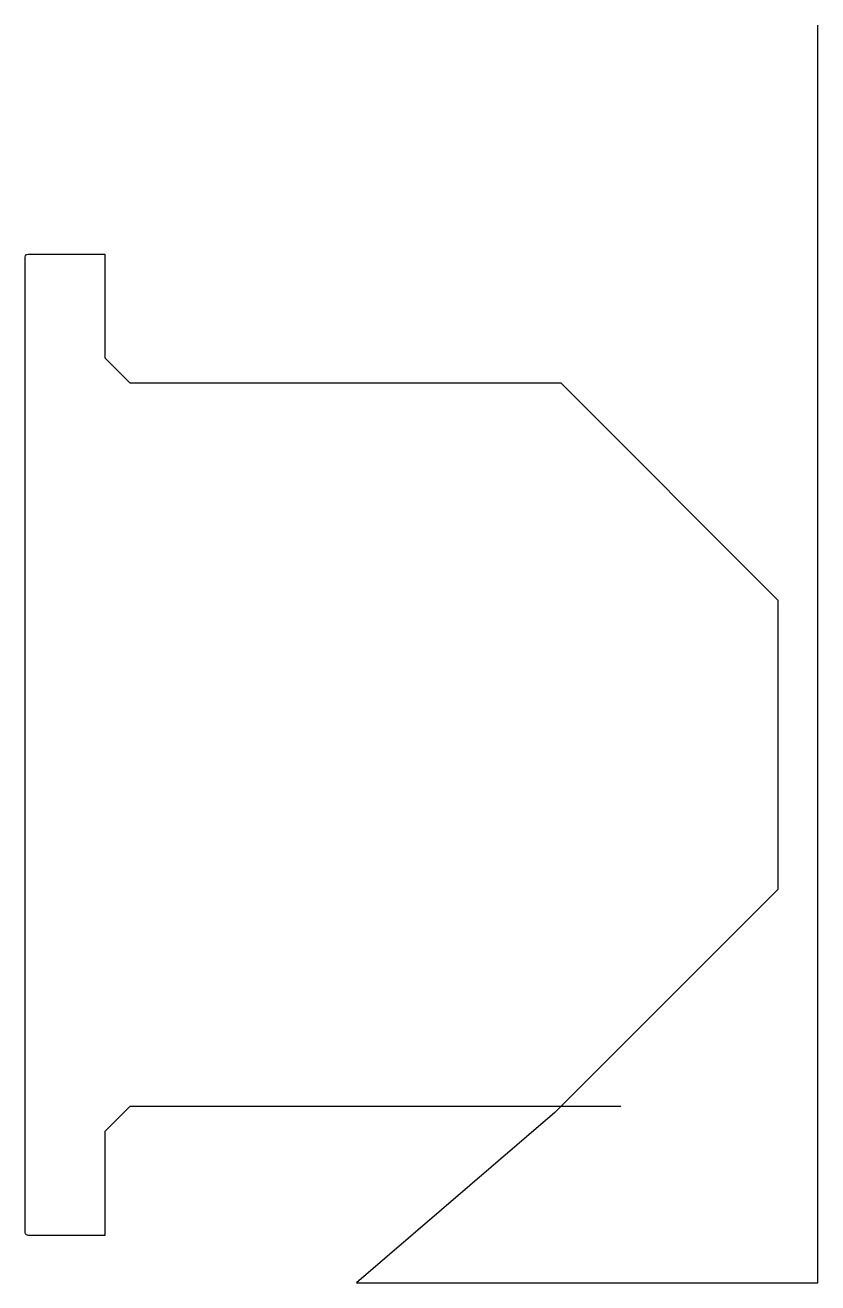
# Model space of a CAD drawing. Header units: metres. Extents: x 19 to 481, y 1517 to 2250.
import ezdxf

# ---------------------------------------------------------------- set-up
doc = ezdxf.new("R2010")
doc.units = ezdxf.units.M

msp = doc.modelspace()

# ---------------------------------------------------------------- linework, layer by layer
at = {"layer": 'TOOL_0'}
for p, q in [((480.857, 2249), (480.857, 2250)), ((480.857, 1517.428), (480.857, 2249)), ((19.097, 2114.847), (19.331, 2115.722)), ((19.097, 1546.847), (19.097, 2114.847)), ((19.331, 2115.722), (19.972, 2116.363)), ((19.972, 2116.363), (20.847, 2116.597)), ((20.847, 2116.597), (65.597, 2116.597)), ((65.597, 2116.597), (65.597, 2056.158)), ((65.597, 2056.158), (80.158, 2041.597)), ((80.158, 2041.597), (331.158, 2041.597)), ((331.158, 2041.597), (457.597, 1915.158)), ((457.597, 1915.158), (457.597, 1746.537)), ((457.597, 1746.537), (331.158, 1620.098)), ((80.158, 1620.097), (65.597, 1605.536)), ((331.158, 1620.097), (80.158, 1620.097)), ((331.158, 1620.098), (327.622, 1616.562)), ((366.158, 1620.097), (331.158, 1620.097)), ((327.622, 1616.562), (212.101, 1517.428)), ((65.597, 1605.536), (65.597, 1545.097)), ((19.331, 1545.972), (19.097, 1546.847)), ((19.972, 1545.331), (19.331, 1545.972)), ((20.847, 1545.097), (19.972, 1545.331)), ((65.597, 1545.097), (20.847, 1545.097)), ((212.101, 1517.428), (480.857, 1517.428))]:
    msp.add_line(p, q, dxfattribs=at)

doc.saveas('drawing.dxf')
